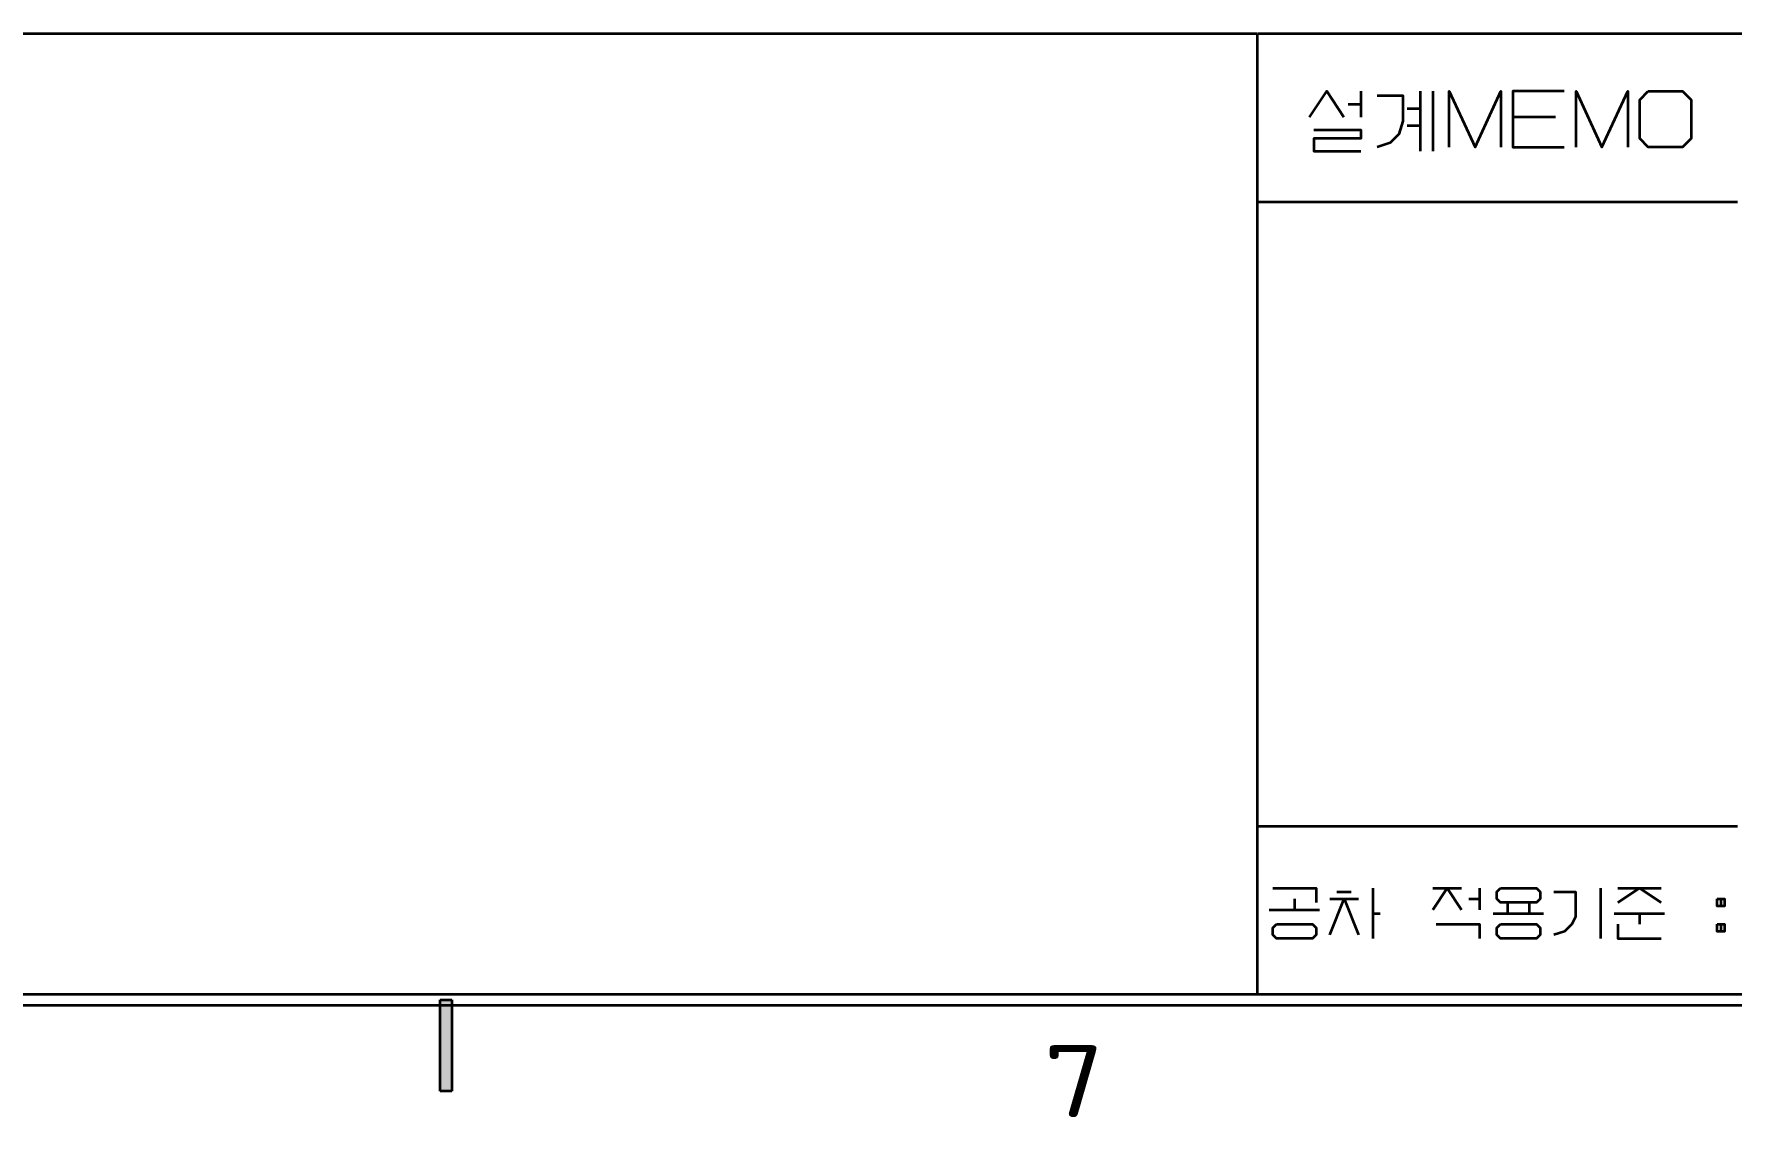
# Model space of a CAD drawing. Extents: x 23 to 587, y 4 to 413.
# Drawn here: x 349.8 to 420.5, y 5.1 to 50.2 of the extents above; entities that cross this region are included whole.
import ezdxf
from ezdxf.enums import TextEntityAlignment as Align

# ---------------------------------------------------------------- set-up
doc = ezdxf.new("R2010")
doc.units = 0
doc.layers.get('0').update_dxf_attribs({"lineweight": 13})
doc.layers.add('3', color=7, linetype='Continuous', lineweight=13)
doc.styles.get("Standard").update_dxf_attribs({"font": 'isocp.shx'})

# ---------------------------------------------------------------- blocks, each defined once
blk = doc.blocks.new('BLOCK621')
at = {"layer": '3', "color": 7, "lineweight": 13}
blk.add_text('7', height=3, dxfattribs=at).set_placement((391.857, 5.116), (394.395, 5.116), align=Align.FIT)
blk = doc.blocks.new('BLOCK696')
at = {"layer": '3', "color": 7, "lineweight": 5}
blk.add_solid([(367.207, 10), (366.732, 10), (367.207, 6.2), (366.732, 6.2)], dxfattribs=at)

msp = doc.modelspace()

# ---------------------------------------------------------------- linework, layer by layer
at = {"color": 7, "lineweight": 35}
for p, q in [((400.735, 50.237), (30.497, 50.237)), ((400.762, 10.238), (400.762, 50.238)), ((579.728, 50.238), (400.762, 50.238)), ((400.762, 43.238), (420.762, 43.238)), ((400.762, 17.238), (420.762, 17.238))]:
    msp.add_line(p, q, dxfattribs=at)
at = {"color": 7, "lineweight": 35, "ltscale": 0.026786}
msp.add_line((405.074, 47.848), (405.074, 46.776), dxfattribs=at)
at = {"color": 7, "lineweight": 35, "ltscale": 0.0625}
for p, q in [((407.539, 47.848), (407.539, 45.348)), ((408.074, 47.848), (408.074, 45.348))]:
    msp.add_line(p, q, dxfattribs=at)
at = {"color": 7, "lineweight": 35, "ltscale": 0.013393}
for p, q in [((404.539, 47.312), (405.074, 47.312)), ((407.003, 47.133), (407.539, 47.133)), ((407.003, 46.419), (407.539, 46.419))]:
    msp.add_line(p, q, dxfattribs=at)
at = {"color": 7, "lineweight": 35, "ltscale": 0.044643}
msp.add_line((413.182, 46.776), (411.396, 46.776), dxfattribs=at)
at = {"color": 7, "lineweight": 35, "ltscale": 0.01125}
for p, q in [((402.302, 14.202), (402.302, 13.752)), ((409.562, 14.202), (410.012, 14.202)), ((411.182, 14.052), (411.182, 13.602)), ((412.082, 14.052), (412.082, 13.602)), ((416.672, 13.602), (416.672, 13.152))]:
    msp.add_line(p, q, dxfattribs=at)
at = {"color": 7, "lineweight": 35, "ltscale": 0.03}
for p, q in [((403.772, 14.202), (404.972, 14.202)), ((408.062, 14.652), (409.262, 14.652))]:
    msp.add_line(p, q, dxfattribs=at)
at = {"color": 7, "lineweight": 35, "ltscale": 0.015}
msp.add_line((404.072, 14.502), (404.672, 14.502), dxfattribs=at)
at = {"color": 7, "lineweight": 35, "ltscale": 0.0525}
for p, q in [((405.572, 14.652), (405.572, 12.552)), ((415.052, 14.652), (415.052, 12.552)), ((401.252, 13.752), (403.352, 13.752)), ((410.582, 13.602), (412.682, 13.602)), ((415.622, 13.602), (417.722, 13.602))]:
    msp.add_line(p, q, dxfattribs=at)
at = {"color": 7, "lineweight": 35, "ltscale": 0.0225}
msp.add_line((410.012, 14.652), (410.012, 13.752), dxfattribs=at)
at = {"color": 7, "lineweight": 35, "ltscale": 0.045}
msp.add_line((415.772, 14.652), (417.572, 14.652), dxfattribs=at)
at = {"color": 7, "lineweight": 35, "ltscale": 0.0075}
for p, q in [((420.062, 14.202), (420.062, 13.902)), ((405.572, 13.602), (405.872, 13.602)), ((420.062, 13.152), (420.062, 12.852))]:
    msp.add_line(p, q, dxfattribs=at)
at = {"color": 7, "lineweight": 35}
for points in [[(402.932, 46.776), (403.646, 47.848), (404.36, 46.776)], [(405.753, 47.669), (406.824, 47.669), (406.824, 46.776), (406.824, 46.598), (406.646, 46.062), (406.289, 45.705), (405.753, 45.526)], [(408.753, 45.526), (408.753, 47.848), (409.824, 45.526), (410.896, 47.848), (410.896, 45.526)], [(413.539, 47.848), (411.396, 47.848), (411.396, 45.526), (413.539, 45.526)], [(414.039, 45.526), (414.039, 47.848), (415.11, 45.526), (416.182, 47.848), (416.182, 45.526)], [(403.11, 46.24), (405.074, 46.24), (405.074, 45.883), (403.11, 45.883), (403.11, 45.348), (405.074, 45.348)], [(401.402, 14.652), (403.202, 14.652), (403.202, 14.052)], [(403.772, 12.702), (404.372, 14.202), (404.972, 12.702)], [(408.062, 13.752), (408.662, 14.652), (409.262, 13.752)], [(413.102, 14.502), (414.002, 14.502), (414.002, 13.902), (414.002, 13.452), (413.852, 13.152), (413.552, 12.852), (413.102, 12.702)], [(415.772, 14.052), (416.672, 14.652), (417.572, 14.052)], [(408.212, 13.152), (410.012, 13.152), (410.012, 12.552)], [(415.772, 13.152), (415.772, 12.552), (417.572, 12.552)]]:
    msp.add_lwpolyline(points, dxfattribs=at)
for points in [[(417.039, 47.848), (418.467, 47.848), (418.824, 47.49), (418.824, 45.883), (418.467, 45.526), (417.039, 45.526), (416.682, 45.883), (416.682, 47.49)], [(410.882, 14.652), (412.382, 14.652), (412.532, 14.502), (412.532, 14.202), (412.382, 14.052), (410.882, 14.052), (410.732, 14.202), (410.732, 14.502)], [(419.912, 14.202), (420.212, 14.202), (420.212, 13.902), (419.912, 13.902)], [(401.552, 13.152), (403.052, 13.152), (403.202, 13.002), (403.202, 12.702), (403.052, 12.552), (401.552, 12.552), (401.402, 12.702), (401.402, 13.002)], [(410.882, 13.152), (412.382, 13.152), (412.532, 13.002), (412.532, 12.702), (412.382, 12.552), (410.882, 12.552), (410.732, 12.702), (410.732, 13.002)], [(419.912, 13.152), (420.212, 13.152), (420.212, 12.852), (419.912, 12.852)]]:
    msp.add_lwpolyline(points, close=True, dxfattribs=at)
at = {"layer": '3', "color": 7, "lineweight": 35}
for p, q in [((30.237, 10.238), (580.441, 10.238)), ((579.966, 9.763), (29.763, 9.763))]:
    msp.add_line(p, q, dxfattribs=at)
at = {"layer": '3', "color": 7, "lineweight": 35, "ltscale": 0.095}
for p, q in [((366.732, 6.2), (366.732, 10)), ((367.207, 10), (367.207, 6.2))]:
    msp.add_line(p, q, dxfattribs=at)
at = {"layer": '3', "color": 7, "lineweight": 35, "ltscale": 0.011875}
for p, q in [((366.732, 10), (367.207, 10)), ((367.207, 6.2), (366.732, 6.2))]:
    msp.add_line(p, q, dxfattribs=at)

# ---------------------------------------------------------------- block references
at = {"layer": '3', "lineweight": 0}
for name in ['BLOCK696', 'BLOCK621']:
    msp.add_blockref(name, (0, 0), dxfattribs=at)

doc.saveas('drawing.dxf')
